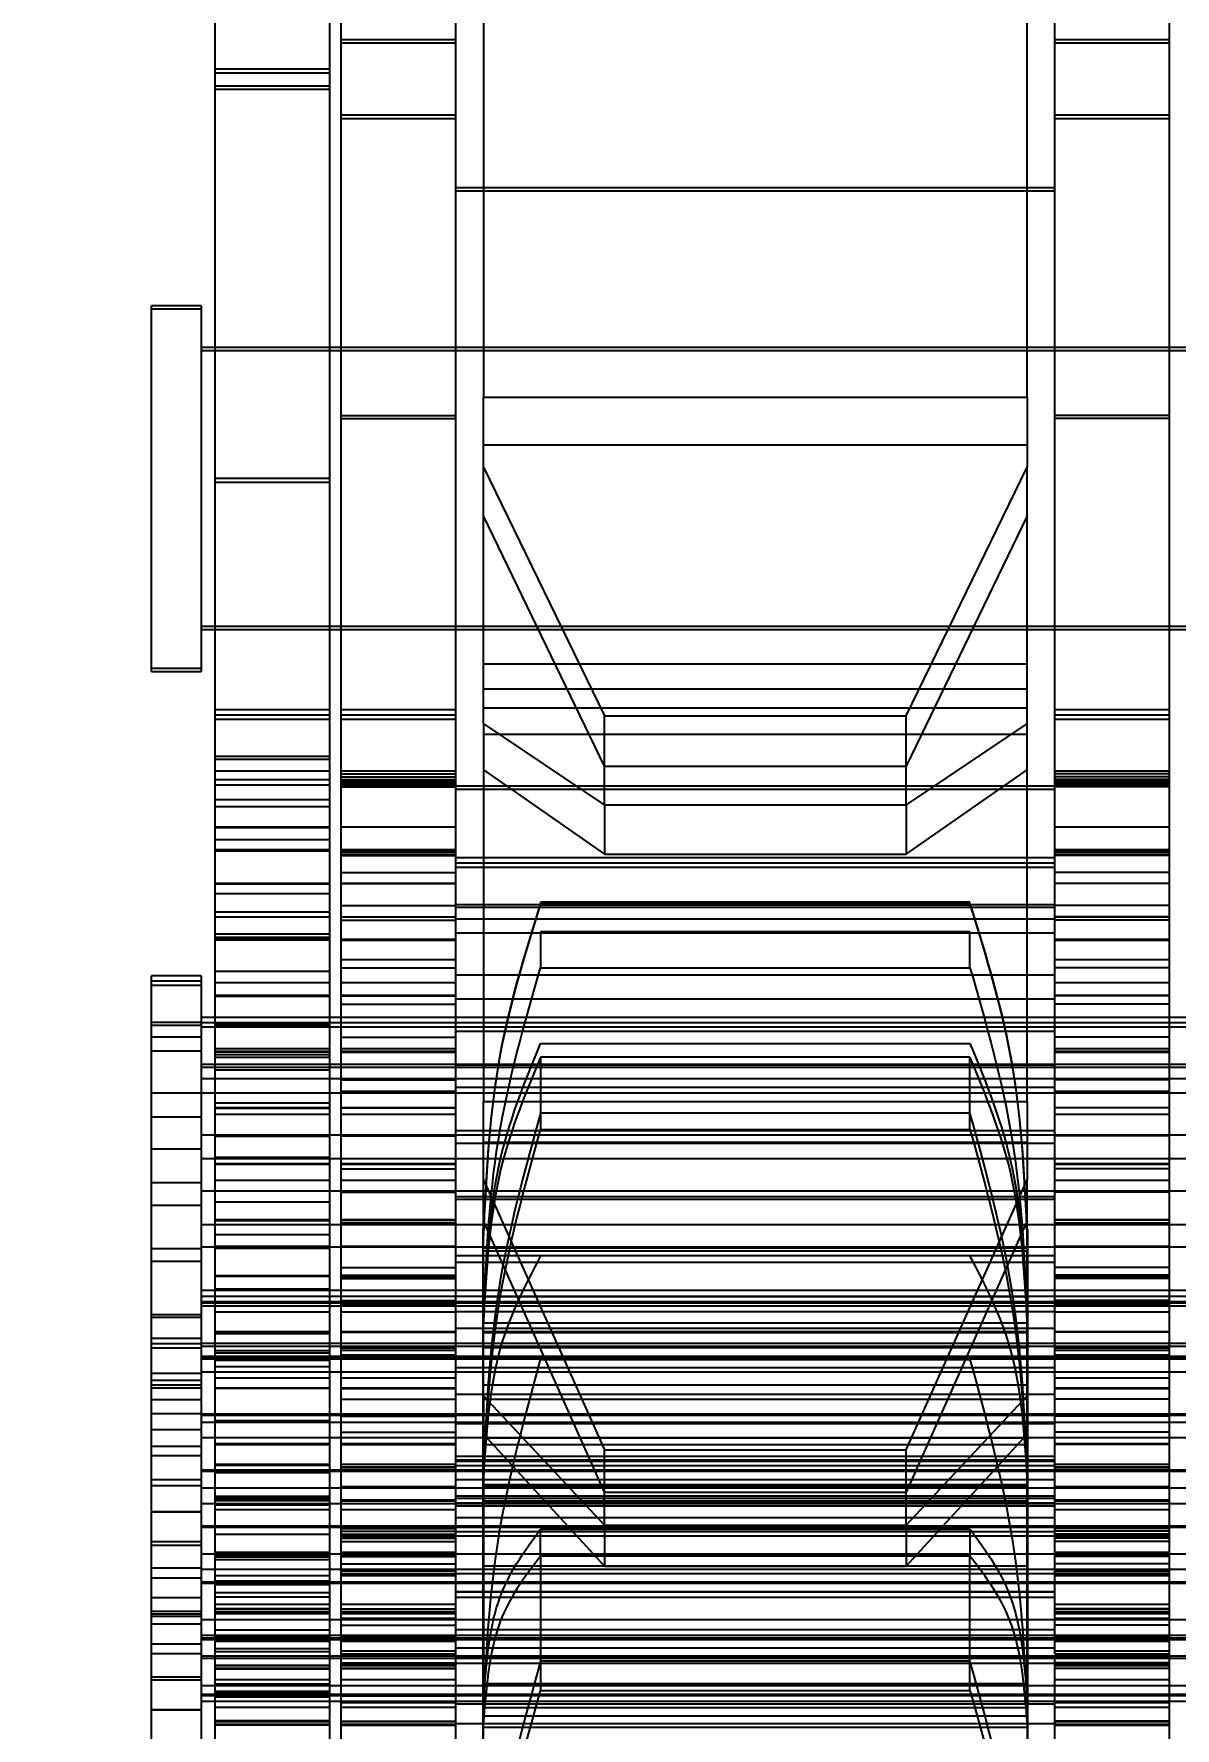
# Model space of a CAD drawing. Header units: metres. Extents: x 0 to 21025, y 0 to 14850.
# Drawn here: x 8842.59 to 8857.71, y 13126.12 to 13148.56 of the extents above; entities that cross this region are included whole.
import ezdxf

# ---------------------------------------------------------------- set-up
doc = ezdxf.new("R2010")
doc.units = ezdxf.units.M
doc.header["$LTSCALE"] = 25
doc.linetypes.add('HIDDEN2', pattern=[4.7625, 3.175, -1.5875])
doc.layers.add('18_COTAS', color=7, linetype='Continuous')
doc.layers.add('ST1', color=7, linetype='HIDDEN2')
doc.styles.add('ROMANS', font='ROMANS.SHX')
doc.dimstyles.new('25___1-25', dxfattribs={"dimscale": 25, "dimtxt": 2.5, "dimasz": 2, "dimexe": 1.5, "dimexo": 1, "dimgap": 0.5, "dimtad": 1, "dimzin": 12, "dimtxsty": 'ROMANS', "dimcen": 0, "dimclrd": 256, "dimclre": 256, "dimclrt": 3, "dimazin": 3, "dimtfac": 1, "dimtmove": 0, "dimatfit": 0, "dimfxl": 1, "dimlwd": -1, "dimlwe": -1, "dimarcsym": 0})

# ---------------------------------------------------------------- blocks, each defined once
blk = doc.blocks.new('*D14')
at = {"layer": '18_COTAS', "transparency": 16777216}
for p, q in [((8767.149, 13416.484), (9534.934, 13416.484)), ((9497.434, 11742.681), (9497.434, 13366.484)), ((8955.399, 11692.681), (9534.934, 11692.681))]:
    blk.add_line(p, q, dxfattribs=at)
for points in [[(9489.1, 13366.484), (9505.767, 13366.484), (9497.434, 13416.484)], [(9489.1, 11742.681), (9505.767, 11742.681), (9497.434, 11692.681)]]:
    blk.add_solid(points, dxfattribs=at)
at = {"layer": 'Defpoints', "color": 0, "transparency": 16777216}
for p in [(8742.149, 13416.484), (9497.434, 13416.484), (8930.399, 11692.681)]:
    blk.add_point(p, dxfattribs=at)
at = {"layer": '18_COTAS', "color": 3, "transparency": 16777216, "insert": (9447.731, 12554.582), "char_height": 62.5, "attachment_point": 5, "rotation": 90, "style": 'ROMANS'}
blk.add_mtext('1723,8', dxfattribs=at)

msp = doc.modelspace()

# ---------------------------------------------------------------- linework, layer by layer
at = {"layer": 'ST1'}
for p, q in [((8844.992, 13148.044), (8844.992, 13159.276)), ((8846.512, 13148.044), (8846.512, 13159.276)), ((8846.664, 13147.436), (8846.664, 13154.52)), ((8848.184, 13147.436), (8848.184, 13154.52)), ((8856.114, 13147.436), (8856.114, 13154.52)), ((8857.634, 13147.436), (8857.634, 13154.52)), ((8848.549, 13149.782), (8848.549, 13143.748)), ((8855.749, 13143.748), (8855.749, 13149.782)), ((8848.184, 13148.48), (8846.664, 13148.48)), ((8848.184, 13148.435), (8846.664, 13148.435)), ((8857.634, 13148.48), (8856.114, 13148.48)), ((8857.634, 13148.435), (8856.114, 13148.435)), ((8844.992, 13148.096), (8846.512, 13148.096)), ((8844.992, 13148.044), (8846.512, 13148.044)), ((8844.992, 13142.623), (8844.992, 13148.044)), ((8844.992, 13147.87), (8846.512, 13147.87)), ((8846.512, 13142.623), (8846.512, 13148.044)), ((8844.992, 13147.827), (8846.512, 13147.827)), ((8846.664, 13136.821), (8846.664, 13147.487)), ((8846.664, 13147.487), (8848.184, 13147.487)), ((8846.664, 13147.436), (8848.184, 13147.436)), ((8848.184, 13136.821), (8848.184, 13147.487)), ((8856.114, 13147.487), (8857.634, 13147.487)), ((8856.114, 13136.821), (8856.114, 13147.436)), ((8856.114, 13147.436), (8857.634, 13147.436)), ((8857.634, 13136.821), (8857.634, 13147.436)), ((8856.114, 13146.52), (8848.184, 13146.52)), ((8856.114, 13146.475), (8848.184, 13146.475)), ((8844.149, 13144.913), (8844.149, 13144.958)), ((8844.807, 13144.958), (8844.149, 13144.958)), ((8844.807, 13144.958), (8844.807, 13144.913)), ((8844.149, 13144.562), (8844.149, 13144.913)), ((8844.807, 13144.913), (8844.149, 13144.913)), ((8844.807, 13144.913), (8844.807, 13144.562)), ((8844.149, 13140.116), (8844.149, 13144.562)), ((8844.807, 13144.562), (8844.807, 13140.116)), ((8859.306, 13144.405), (8844.807, 13144.405)), ((8859.306, 13144.36), (8844.807, 13144.36)), ((8846.512, 13144.405), (8844.992, 13144.405)), ((8846.512, 13144.36), (8844.992, 13144.36)), ((8848.184, 13144.405), (8846.664, 13144.405)), ((8848.184, 13144.36), (8846.664, 13144.36)), ((8856.114, 13144.405), (8848.184, 13144.405)), ((8856.114, 13144.36), (8848.184, 13144.36)), ((8857.634, 13144.405), (8856.114, 13144.405)), ((8857.634, 13144.36), (8856.114, 13144.36)), ((8848.549, 13143.748), (8855.749, 13143.748)), ((8848.549, 13142.819), (8848.549, 13143.748)), ((8855.749, 13143.748), (8855.749, 13142.819)), ((8846.664, 13143.506), (8848.184, 13143.506)), ((8846.664, 13143.465), (8848.184, 13143.465)), ((8857.634, 13143.506), (8856.114, 13143.506)), ((8857.634, 13143.465), (8856.114, 13143.465)), ((8848.549, 13143.114), (8855.749, 13143.114)), ((8848.549, 13142.819), (8850.149, 13139.526)), ((8848.549, 13139.426), (8848.549, 13142.819)), ((8854.149, 13139.526), (8855.749, 13142.819)), ((8855.749, 13139.426), (8855.749, 13142.819)), ((8844.992, 13142.673), (8846.512, 13142.673)), ((8844.992, 13142.623), (8846.512, 13142.623)), ((8844.992, 13136.595), (8844.992, 13142.623)), ((8846.512, 13136.595), (8846.512, 13142.623)), ((8850.149, 13138.863), (8848.549, 13142.177)), ((8855.749, 13142.177), (8854.149, 13138.863)), ((8844.807, 13140.715), (8859.306, 13140.715)), ((8844.992, 13140.715), (8846.512, 13140.715)), ((8846.664, 13140.715), (8848.184, 13140.715)), ((8848.184, 13140.715), (8856.114, 13140.715)), ((8856.114, 13140.715), (8857.634, 13140.715)), ((8844.807, 13140.67), (8859.306, 13140.67)), ((8844.992, 13140.67), (8846.512, 13140.67)), ((8846.664, 13140.67), (8848.184, 13140.67)), ((8848.184, 13140.67), (8856.114, 13140.67)), ((8856.114, 13140.67), (8857.634, 13140.67)), ((8844.149, 13140.161), (8844.807, 13140.161)), ((8844.149, 13140.116), (8844.807, 13140.116)), ((8855.749, 13140.211), (8848.549, 13140.211)), ((8848.549, 13139.884), (8855.749, 13139.884)), ((8846.512, 13139.606), (8844.992, 13139.606)), ((8848.184, 13139.606), (8846.664, 13139.606)), ((8855.749, 13139.63), (8848.549, 13139.63)), ((8857.634, 13139.606), (8856.114, 13139.606)), ((8846.512, 13139.537), (8844.992, 13139.537)), ((8846.512, 13139.48), (8844.992, 13139.48)), ((8848.184, 13139.537), (8846.664, 13139.537)), ((8848.184, 13139.48), (8846.664, 13139.48)), ((8850.149, 13138.348), (8848.549, 13139.426)), ((8848.549, 13139.426), (8848.549, 13134.423)), ((8850.149, 13138.348), (8850.149, 13139.526)), ((8850.149, 13139.526), (8854.149, 13139.526)), ((8854.149, 13138.348), (8854.149, 13139.526)), ((8855.749, 13139.426), (8854.149, 13138.348)), ((8855.749, 13134.423), (8855.749, 13139.426)), ((8857.634, 13139.537), (8856.114, 13139.537)), ((8857.634, 13139.48), (8856.114, 13139.48)), ((8848.549, 13139.285), (8855.749, 13139.285)), ((8846.512, 13138.987), (8844.992, 13138.987)), ((8846.512, 13138.948), (8844.992, 13138.948)), ((8846.512, 13138.794), (8844.992, 13138.794)), ((8844.992, 13138.683), (8846.512, 13138.683)), ((8848.184, 13138.794), (8846.664, 13138.794)), ((8846.664, 13138.759), (8848.184, 13138.759)), ((8846.664, 13138.722), (8848.184, 13138.722)), ((8846.664, 13138.683), (8848.184, 13138.683)), ((8846.664, 13138.665), (8848.184, 13138.665)), ((8848.549, 13138.814), (8850.149, 13137.696)), ((8850.149, 13138.863), (8854.149, 13138.863)), ((8854.149, 13137.696), (8855.749, 13138.814)), ((8857.634, 13138.794), (8856.114, 13138.794)), ((8857.634, 13138.759), (8856.114, 13138.759)), ((8857.634, 13138.722), (8856.114, 13138.722)), ((8857.634, 13138.683), (8856.114, 13138.683)), ((8857.634, 13138.665), (8856.114, 13138.665)), ((8846.512, 13138.608), (8844.992, 13138.608)), ((8846.664, 13138.651), (8848.184, 13138.651)), ((8846.664, 13138.631), (8848.184, 13138.631)), ((8848.184, 13138.608), (8846.664, 13138.608)), ((8846.664, 13138.588), (8848.184, 13138.588)), ((8848.184, 13138.6), (8856.114, 13138.6)), ((8848.184, 13138.555), (8856.114, 13138.555)), ((8857.634, 13138.651), (8856.114, 13138.651)), ((8857.634, 13138.631), (8856.114, 13138.631)), ((8857.634, 13138.608), (8856.114, 13138.608)), ((8857.634, 13138.588), (8856.114, 13138.588)), ((8844.992, 13138.419), (8846.512, 13138.419)), ((8844.992, 13138.327), (8846.512, 13138.327)), ((8850.149, 13138.348), (8854.149, 13138.348)), ((8850.149, 13138.348), (8850.149, 13137.696)), ((8854.149, 13138.348), (8854.149, 13137.696)), ((8846.512, 13138.052), (8844.992, 13138.052)), ((8844.992, 13138.048), (8846.512, 13138.048)), ((8848.184, 13138.052), (8846.664, 13138.052)), ((8857.634, 13138.052), (8856.114, 13138.052)), ((8844.992, 13137.89), (8846.512, 13137.89)), ((8844.992, 13137.759), (8846.512, 13137.759)), ((8846.664, 13137.759), (8848.184, 13137.759)), ((8856.114, 13137.759), (8857.634, 13137.759)), ((8846.512, 13137.736), (8844.992, 13137.736)), ((8848.184, 13137.736), (8846.664, 13137.736)), ((8846.664, 13137.725), (8848.184, 13137.725)), ((8846.664, 13137.696), (8848.184, 13137.696)), ((8846.664, 13137.677), (8848.184, 13137.677)), ((8856.114, 13137.646), (8848.184, 13137.646)), ((8856.114, 13137.577), (8848.184, 13137.577)), ((8850.149, 13137.696), (8854.149, 13137.696)), ((8857.634, 13137.736), (8856.114, 13137.736)), ((8856.114, 13137.725), (8857.634, 13137.725)), ((8856.114, 13137.696), (8857.634, 13137.696)), ((8857.634, 13137.677), (8856.114, 13137.677)), ((8846.664, 13137.454), (8848.184, 13137.454)), ((8856.114, 13137.52), (8848.184, 13137.52)), ((8857.634, 13137.454), (8856.114, 13137.454)), ((8846.512, 13137.309), (8844.992, 13137.309)), ((8844.992, 13137.302), (8846.512, 13137.302)), ((8844.992, 13137.173), (8846.512, 13137.173)), ((8848.184, 13137.309), (8846.664, 13137.309)), ((8846.664, 13137.306), (8848.184, 13137.306)), ((8857.634, 13137.309), (8856.114, 13137.309)), ((8857.634, 13137.306), (8856.114, 13137.306)), ((8844.992, 13136.934), (8846.512, 13136.934)), ((8846.512, 13136.863), (8844.992, 13136.863)), ((8846.664, 13137.018), (8848.184, 13137.018)), ((8846.664, 13136.867), (8848.184, 13136.867)), ((8848.184, 13136.863), (8846.664, 13136.863)), ((8856.114, 13137.027), (8848.184, 13137.027)), ((8856.114, 13136.988), (8848.184, 13136.988)), ((8849.305, 13137.061), (8849.305, 13137.027)), ((8854.992, 13137.061), (8849.305, 13137.061)), ((8854.992, 13137.047), (8849.305, 13137.047)), ((8849.305, 13137.027), (8854.992, 13137.027)), ((8854.992, 13137.027), (8854.992, 13137.061)), ((8857.634, 13137.018), (8856.114, 13137.018)), ((8857.634, 13136.867), (8856.114, 13136.867)), ((8857.634, 13136.863), (8856.114, 13136.863)), ((8844.992, 13127.137), (8844.992, 13136.64)), ((8844.992, 13136.64), (8846.512, 13136.64)), ((8846.512, 13127.137), (8846.512, 13136.64)), ((8846.664, 13136.821), (8848.184, 13136.821)), ((8846.664, 13132.078), (8846.664, 13136.821)), ((8856.114, 13136.834), (8848.184, 13136.834)), ((8848.184, 13132.078), (8848.184, 13136.821)), ((8856.114, 13136.648), (8848.184, 13136.648)), ((8849.305, 13136.669), (8849.305, 13136.193)), ((8854.992, 13136.669), (8849.305, 13136.669)), ((8854.992, 13136.193), (8854.992, 13136.669)), ((8857.634, 13136.821), (8856.114, 13136.821)), ((8856.114, 13132.078), (8856.114, 13136.821)), ((8857.634, 13132.078), (8857.634, 13136.821)), ((8844.992, 13136.595), (8846.512, 13136.595)), ((8844.992, 13136.582), (8846.512, 13136.582)), ((8846.512, 13136.567), (8844.992, 13136.567)), ((8844.992, 13136.563), (8846.512, 13136.563)), ((8848.184, 13136.567), (8846.664, 13136.567)), ((8846.664, 13136.559), (8848.184, 13136.559)), ((8857.634, 13136.567), (8856.114, 13136.567)), ((8856.114, 13136.559), (8857.634, 13136.559)), ((8846.664, 13136.301), (8848.184, 13136.301)), ((8846.664, 13136.192), (8848.184, 13136.192)), ((8849.305, 13136.193), (8854.992, 13136.193)), ((8856.114, 13136.301), (8857.634, 13136.301)), ((8857.634, 13136.192), (8856.114, 13136.192)), ((8844.149, 13135.958), (8844.149, 13136.085)), ((8844.807, 13136.085), (8844.149, 13136.085)), ((8844.807, 13136.015), (8844.149, 13136.015)), ((8844.807, 13136.085), (8844.807, 13135.958)), ((8844.992, 13136.146), (8846.512, 13136.146)), ((8846.512, 13135.991), (8844.992, 13135.991)), ((8848.184, 13135.991), (8846.664, 13135.991)), ((8856.114, 13136.092), (8848.184, 13136.092)), ((8857.634, 13135.991), (8856.114, 13135.991)), ((8844.149, 13135.427), (8844.149, 13135.958)), ((8844.807, 13135.958), (8844.149, 13135.958)), ((8844.807, 13135.958), (8844.807, 13135.427)), ((8846.512, 13135.824), (8844.992, 13135.824)), ((8844.992, 13135.817), (8846.512, 13135.817)), ((8848.184, 13135.824), (8846.664, 13135.824)), ((8846.664, 13135.821), (8848.184, 13135.821)), ((8856.114, 13135.776), (8848.184, 13135.776)), ((8857.634, 13135.824), (8856.114, 13135.824)), ((8857.634, 13135.821), (8856.114, 13135.821)), ((8859.306, 13135.531), (8844.807, 13135.531)), ((8846.512, 13135.531), (8844.992, 13135.531)), ((8846.664, 13135.71), (8848.184, 13135.71)), ((8848.184, 13135.531), (8846.664, 13135.531)), ((8856.114, 13135.531), (8848.184, 13135.531)), ((8857.634, 13135.71), (8856.114, 13135.71)), ((8857.634, 13135.531), (8856.114, 13135.531)), ((8844.807, 13135.465), (8844.149, 13135.465)), ((8844.149, 13134.506), (8844.149, 13135.427)), ((8844.807, 13135.427), (8844.149, 13135.427)), ((8859.306, 13135.462), (8844.807, 13135.462)), ((8844.807, 13135.427), (8844.807, 13134.506)), ((8859.306, 13135.405), (8844.807, 13135.405)), ((8846.512, 13135.462), (8844.992, 13135.462)), ((8844.992, 13135.449), (8846.512, 13135.449)), ((8844.992, 13135.429), (8846.512, 13135.429)), ((8846.512, 13135.405), (8844.992, 13135.405)), ((8848.184, 13135.462), (8846.664, 13135.462)), ((8848.184, 13135.405), (8846.664, 13135.405)), ((8856.114, 13135.462), (8848.184, 13135.462)), ((8856.114, 13135.405), (8848.184, 13135.405)), ((8856.114, 13135.349), (8848.184, 13135.349)), ((8857.634, 13135.462), (8856.114, 13135.462)), ((8857.634, 13135.405), (8856.114, 13135.405)), ((8844.807, 13135.273), (8844.149, 13135.273)), ((8844.807, 13135.086), (8844.149, 13135.086)), ((8846.512, 13135.119), (8844.992, 13135.119)), ((8846.512, 13135.082), (8844.992, 13135.082)), ((8844.992, 13135.078), (8846.512, 13135.078)), ((8846.664, 13135.274), (8848.184, 13135.274)), ((8848.184, 13135.119), (8846.664, 13135.119)), ((8848.184, 13135.082), (8846.664, 13135.082)), ((8846.664, 13135.074), (8848.184, 13135.074)), ((8849.305, 13135.188), (8854.992, 13135.188)), ((8857.634, 13135.274), (8856.114, 13135.274)), ((8857.634, 13135.119), (8856.114, 13135.119)), ((8857.634, 13135.082), (8856.114, 13135.082)), ((8856.114, 13135.074), (8857.634, 13135.074)), ((8859.306, 13134.912), (8844.807, 13134.912)), ((8859.306, 13134.873), (8844.807, 13134.873)), ((8844.992, 13135.041), (8846.512, 13135.041)), ((8844.992, 13135.007), (8846.512, 13135.007)), ((8846.512, 13134.912), (8844.992, 13134.912)), ((8846.512, 13134.873), (8844.992, 13134.873)), ((8848.184, 13134.912), (8846.664, 13134.912)), ((8848.184, 13134.873), (8846.664, 13134.873)), ((8856.114, 13134.912), (8848.184, 13134.912)), ((8856.114, 13134.903), (8848.184, 13134.903)), ((8856.114, 13134.873), (8848.184, 13134.873)), ((8849.305, 13135.009), (8849.305, 13134.052)), ((8854.992, 13135.009), (8849.305, 13135.009)), ((8854.992, 13134.052), (8854.992, 13135.009)), ((8857.634, 13134.912), (8856.114, 13134.912)), ((8857.634, 13134.873), (8856.114, 13134.873)), ((8859.306, 13134.719), (8844.807, 13134.719)), ((8844.992, 13134.838), (8846.512, 13134.838)), ((8846.512, 13134.719), (8844.992, 13134.719)), ((8848.184, 13134.719), (8846.664, 13134.719)), ((8846.664, 13134.707), (8848.184, 13134.707)), ((8856.114, 13134.719), (8848.184, 13134.719)), ((8857.634, 13134.719), (8856.114, 13134.719)), ((8857.634, 13134.707), (8856.114, 13134.707)), ((8844.807, 13134.53), (8844.149, 13134.53)), ((8844.149, 13130.63), (8844.149, 13134.506)), ((8859.306, 13134.533), (8844.807, 13134.533)), ((8844.807, 13134.506), (8844.807, 13130.63)), ((8846.512, 13134.533), (8844.992, 13134.533)), ((8844.992, 13134.402), (8846.512, 13134.402)), ((8846.664, 13134.557), (8848.184, 13134.557)), ((8848.184, 13134.533), (8846.664, 13134.533)), ((8856.114, 13134.607), (8848.184, 13134.607)), ((8856.114, 13134.533), (8848.184, 13134.533)), ((8848.549, 13134.423), (8855.749, 13134.423)), ((8848.549, 13133.385), (8848.549, 13134.423)), ((8855.749, 13134.423), (8855.749, 13133.385)), ((8856.114, 13134.557), (8857.634, 13134.557)), ((8857.634, 13134.533), (8856.114, 13134.533)), ((8844.807, 13134.214), (8844.149, 13134.214)), ((8846.512, 13134.339), (8844.992, 13134.339)), ((8844.992, 13134.332), (8846.512, 13134.332)), ((8846.512, 13134.247), (8844.992, 13134.247)), ((8848.184, 13134.339), (8846.664, 13134.339)), ((8846.664, 13134.336), (8848.184, 13134.336)), ((8848.184, 13134.247), (8846.664, 13134.247)), ((8854.992, 13134.268), (8849.305, 13134.268)), ((8857.634, 13134.339), (8856.114, 13134.339)), ((8857.634, 13134.336), (8856.114, 13134.336)), ((8857.634, 13134.247), (8856.114, 13134.247)), ((8859.306, 13133.977), (8844.807, 13133.977)), ((8846.512, 13133.977), (8844.992, 13133.977)), ((8844.992, 13133.964), (8846.512, 13133.964)), ((8848.184, 13133.977), (8846.664, 13133.977)), ((8846.664, 13133.966), (8848.184, 13133.966)), ((8856.114, 13134.031), (8848.184, 13134.031)), ((8856.114, 13133.977), (8848.184, 13133.977)), ((8849.305, 13134.052), (8854.992, 13134.052)), ((8857.634, 13133.977), (8856.114, 13133.977)), ((8857.634, 13133.966), (8856.114, 13133.966)), ((8844.807, 13133.788), (8844.149, 13133.788)), ((8856.114, 13133.864), (8848.184, 13133.864)), ((8848.549, 13133.883), (8855.749, 13133.883)), ((8859.306, 13133.661), (8844.807, 13133.661)), ((8844.992, 13133.685), (8846.512, 13133.685)), ((8846.512, 13133.661), (8844.992, 13133.661)), ((8846.512, 13133.597), (8844.992, 13133.597)), ((8844.992, 13133.593), (8846.512, 13133.593)), ((8848.184, 13133.661), (8846.664, 13133.661)), ((8848.184, 13133.597), (8846.664, 13133.597)), ((8846.664, 13133.589), (8848.184, 13133.589)), ((8846.664, 13133.53), (8848.184, 13133.53)), ((8856.114, 13133.661), (8848.184, 13133.661)), ((8857.634, 13133.661), (8856.114, 13133.661)), ((8857.634, 13133.597), (8856.114, 13133.597)), ((8856.114, 13133.589), (8857.634, 13133.589)), ((8857.634, 13133.53), (8856.114, 13133.53)), ((8844.807, 13133.342), (8844.149, 13133.342)), ((8846.512, 13133.375), (8844.992, 13133.375)), ((8848.184, 13133.375), (8846.664, 13133.375)), ((8848.549, 13133.385), (8850.149, 13129.807)), ((8848.549, 13130.524), (8848.549, 13133.385)), ((8854.149, 13129.807), (8855.749, 13133.385)), ((8855.749, 13130.524), (8855.749, 13133.385)), ((8857.634, 13133.375), (8856.114, 13133.375)), ((8859.306, 13133.234), (8844.807, 13133.234)), ((8846.512, 13133.234), (8844.992, 13133.234)), ((8844.992, 13133.094), (8846.512, 13133.094)), ((8848.184, 13133.234), (8846.664, 13133.234)), ((8846.664, 13133.222), (8848.184, 13133.222)), ((8856.114, 13133.234), (8848.184, 13133.234)), ((8856.114, 13133.159), (8848.184, 13133.159)), ((8856.114, 13133.122), (8848.184, 13133.122)), ((8857.634, 13133.234), (8856.114, 13133.234)), ((8857.634, 13133.222), (8856.114, 13133.222)), ((8844.807, 13133.045), (8844.149, 13133.045)), ((8846.512, 13132.854), (8844.992, 13132.854)), ((8844.992, 13132.847), (8846.512, 13132.847)), ((8848.184, 13132.854), (8846.664, 13132.854)), ((8846.664, 13132.851), (8848.184, 13132.851)), ((8850.149, 13129.246), (8848.549, 13132.839)), ((8855.749, 13132.839), (8854.149, 13129.246)), ((8857.634, 13132.854), (8856.114, 13132.854)), ((8857.634, 13132.851), (8856.114, 13132.851)), ((8859.306, 13132.788), (8844.807, 13132.788)), ((8846.512, 13132.788), (8844.992, 13132.788)), ((8844.992, 13132.658), (8846.512, 13132.658)), ((8846.664, 13132.813), (8848.184, 13132.813)), ((8848.184, 13132.788), (8846.664, 13132.788)), ((8856.114, 13132.788), (8848.184, 13132.788)), ((8848.544, 13132.564), (8848.544, 13132.729)), ((8848.544, 13132.61), (8848.544, 13132.484)), ((8855.754, 13132.729), (8855.754, 13132.564)), ((8855.754, 13132.484), (8855.754, 13132.61)), ((8856.114, 13132.813), (8857.634, 13132.813)), ((8857.634, 13132.788), (8856.114, 13132.788)), ((8844.807, 13132.47), (8844.149, 13132.47)), ((8859.306, 13132.492), (8844.807, 13132.492)), ((8846.512, 13132.503), (8844.992, 13132.503)), ((8846.512, 13132.492), (8844.992, 13132.492)), ((8844.992, 13132.479), (8846.512, 13132.479)), ((8848.184, 13132.503), (8846.664, 13132.503)), ((8848.184, 13132.492), (8846.664, 13132.492)), ((8856.114, 13132.492), (8848.184, 13132.492)), ((8856.114, 13132.379), (8848.184, 13132.379)), ((8848.544, 13132.598), (8848.544, 13132.479)), ((8848.544, 13132.479), (8848.544, 13132.598)), ((8848.544, 13132.437), (8848.544, 13132.564)), ((8855.754, 13132.484), (8848.544, 13132.484)), ((8855.754, 13132.479), (8848.544, 13132.479)), ((8855.754, 13132.437), (8848.544, 13132.437)), ((8848.544, 13131.499), (8848.544, 13132.437)), ((8854.992, 13132.376), (8849.305, 13132.376)), ((8855.754, 13132.479), (8855.754, 13132.598)), ((8855.754, 13132.598), (8855.754, 13132.479)), ((8855.754, 13132.564), (8855.754, 13132.437)), ((8855.754, 13132.437), (8855.754, 13131.464)), ((8857.634, 13132.503), (8856.114, 13132.503)), ((8857.634, 13132.492), (8856.114, 13132.492)), ((8844.807, 13132.303), (8844.149, 13132.303)), ((8846.664, 13132.222), (8848.184, 13132.222)), ((8856.114, 13132.287), (8848.184, 13132.287)), ((8857.634, 13132.222), (8856.114, 13132.222)), ((8846.512, 13132.112), (8844.992, 13132.112)), ((8844.992, 13132.108), (8846.512, 13132.108)), ((8844.992, 13131.941), (8846.512, 13131.941)), ((8846.664, 13132.121), (8848.184, 13132.121)), ((8848.184, 13132.112), (8846.664, 13132.112)), ((8846.664, 13132.104), (8848.184, 13132.104)), ((8846.664, 13132.078), (8848.184, 13132.078)), ((8846.664, 13127.108), (8846.664, 13132.078)), ((8848.184, 13127.108), (8848.184, 13132.078)), ((8857.634, 13132.121), (8856.114, 13132.121)), ((8857.634, 13132.112), (8856.114, 13132.112)), ((8856.114, 13132.104), (8857.634, 13132.104)), ((8857.634, 13132.078), (8856.114, 13132.078)), ((8856.114, 13127.108), (8856.114, 13132.078)), ((8857.634, 13127.108), (8857.634, 13132.078)), ((8859.306, 13131.916), (8844.807, 13131.916)), ((8844.807, 13131.841), (8859.306, 13131.841)), ((8844.807, 13131.772), (8859.306, 13131.772)), ((8859.306, 13131.749), (8844.807, 13131.749)), ((8844.807, 13131.715), (8859.306, 13131.715)), ((8846.512, 13131.916), (8844.992, 13131.916)), ((8844.992, 13131.841), (8846.512, 13131.841)), ((8844.992, 13131.772), (8846.512, 13131.772)), ((8846.512, 13131.749), (8844.992, 13131.749)), ((8844.992, 13131.715), (8846.512, 13131.715)), ((8848.184, 13131.916), (8846.664, 13131.916)), ((8846.664, 13131.841), (8848.184, 13131.841)), ((8846.664, 13131.786), (8848.184, 13131.786)), ((8846.664, 13131.772), (8848.184, 13131.772)), ((8848.184, 13131.749), (8846.664, 13131.749)), ((8846.664, 13131.737), (8848.184, 13131.737)), ((8846.664, 13131.715), (8848.184, 13131.715)), ((8856.114, 13131.916), (8848.184, 13131.916)), ((8848.184, 13131.841), (8856.114, 13131.841)), ((8848.184, 13131.772), (8856.114, 13131.772)), ((8856.114, 13131.749), (8848.184, 13131.749)), ((8848.184, 13131.715), (8856.114, 13131.715)), ((8855.749, 13131.833), (8848.549, 13131.833)), ((8857.634, 13131.916), (8856.114, 13131.916)), ((8856.114, 13131.841), (8857.634, 13131.841)), ((8857.634, 13131.786), (8856.114, 13131.786)), ((8856.114, 13131.772), (8857.634, 13131.772)), ((8857.634, 13131.749), (8856.114, 13131.749)), ((8857.634, 13131.737), (8856.114, 13131.737)), ((8856.114, 13131.715), (8857.634, 13131.715)), ((8844.807, 13131.598), (8844.149, 13131.598)), ((8844.807, 13131.56), (8844.149, 13131.56)), ((8846.512, 13131.631), (8844.992, 13131.631)), ((8848.184, 13131.631), (8846.664, 13131.631)), ((8856.114, 13131.637), (8848.184, 13131.637)), ((8848.544, 13131.37), (8848.544, 13131.499)), ((8848.544, 13131.499), (8848.544, 13131.37)), ((8855.754, 13131.487), (8848.544, 13131.487)), ((8855.754, 13131.499), (8855.754, 13131.37)), ((8855.754, 13131.37), (8855.754, 13131.499)), ((8857.634, 13131.631), (8856.114, 13131.631)), ((8844.149, 13131.288), (8844.807, 13131.288)), ((8846.512, 13131.369), (8844.992, 13131.369)), ((8844.992, 13131.362), (8846.512, 13131.362)), ((8844.992, 13131.35), (8846.512, 13131.35)), ((8848.184, 13131.369), (8846.664, 13131.369)), ((8846.664, 13131.366), (8848.184, 13131.366)), ((8856.114, 13131.415), (8848.184, 13131.415)), ((8848.544, 13129.256), (8848.544, 13131.464)), ((8855.754, 13131.37), (8848.544, 13131.37)), ((8855.754, 13131.356), (8848.544, 13131.356)), ((8855.749, 13131.361), (8848.549, 13131.361)), ((8855.754, 13131.464), (8855.754, 13129.256)), ((8857.634, 13131.369), (8856.114, 13131.369)), ((8857.634, 13131.366), (8856.114, 13131.366)), ((8844.149, 13131.218), (8844.807, 13131.218)), ((8844.149, 13131.161), (8844.807, 13131.161)), ((8844.807, 13131.222), (8859.306, 13131.222)), ((8844.807, 13131.183), (8859.306, 13131.183)), ((8859.306, 13131.044), (8844.807, 13131.044)), ((8844.807, 13131.029), (8859.306, 13131.029)), ((8844.992, 13131.222), (8846.512, 13131.222)), ((8844.992, 13131.183), (8846.512, 13131.183)), ((8844.992, 13131.124), (8846.512, 13131.124)), ((8844.992, 13131.094), (8846.512, 13131.094)), ((8846.512, 13131.044), (8844.992, 13131.044)), ((8844.992, 13131.029), (8846.512, 13131.029)), ((8846.664, 13131.222), (8848.184, 13131.222)), ((8846.664, 13131.183), (8848.184, 13131.183)), ((8848.184, 13131.153), (8846.664, 13131.153)), ((8848.184, 13131.122), (8846.664, 13131.122)), ((8846.664, 13131.068), (8848.184, 13131.068)), ((8848.184, 13131.044), (8846.664, 13131.044)), ((8846.664, 13131.029), (8848.184, 13131.029)), ((8848.184, 13131.222), (8856.114, 13131.222)), ((8848.184, 13131.183), (8856.114, 13131.183)), ((8856.114, 13131.044), (8848.184, 13131.044)), ((8848.184, 13131.029), (8856.114, 13131.029)), ((8848.549, 13131.165), (8855.749, 13131.165)), ((8856.114, 13131.222), (8857.634, 13131.222)), ((8856.114, 13131.183), (8857.634, 13131.183)), ((8857.634, 13131.153), (8856.114, 13131.153)), ((8857.634, 13131.122), (8856.114, 13131.122)), ((8856.114, 13131.068), (8857.634, 13131.068)), ((8857.634, 13131.044), (8856.114, 13131.044)), ((8856.114, 13131.029), (8857.634, 13131.029)), ((8844.807, 13130.818), (8844.149, 13130.818)), ((8859.306, 13131.007), (8844.807, 13131.007)), ((8844.807, 13130.843), (8859.306, 13130.843)), ((8846.512, 13131.007), (8844.992, 13131.007)), ((8844.992, 13130.994), (8846.512, 13130.994)), ((8844.992, 13130.914), (8846.512, 13130.914)), ((8844.992, 13130.843), (8846.512, 13130.843)), ((8848.184, 13131.007), (8846.664, 13131.007)), ((8846.664, 13130.843), (8848.184, 13130.843)), ((8856.114, 13131.007), (8848.184, 13131.007)), ((8856.114, 13130.894), (8848.184, 13130.894)), ((8848.184, 13130.843), (8856.114, 13130.843)), ((8849.305, 13131.004), (8854.992, 13131.004)), ((8857.634, 13131.007), (8856.114, 13131.007)), ((8856.114, 13130.843), (8857.634, 13130.843)), ((8844.807, 13130.726), (8844.149, 13130.726)), ((8844.149, 13130.668), (8844.807, 13130.668)), ((8844.149, 13129.853), (8844.149, 13130.63)), ((8844.149, 13130.63), (8844.807, 13130.63)), ((8844.807, 13130.63), (8844.807, 13129.853)), ((8846.512, 13130.759), (8844.992, 13130.759)), ((8846.512, 13130.627), (8844.992, 13130.627)), ((8844.992, 13130.623), (8846.512, 13130.623)), ((8848.184, 13130.759), (8846.664, 13130.759)), ((8848.184, 13130.627), (8846.664, 13130.627)), ((8846.664, 13130.619), (8848.184, 13130.619)), ((8848.549, 13130.667), (8855.749, 13130.667)), ((8857.634, 13130.759), (8856.114, 13130.759)), ((8857.634, 13130.627), (8856.114, 13130.627)), ((8856.114, 13130.619), (8857.634, 13130.619)), ((8844.149, 13130.476), (8844.807, 13130.476)), ((8846.664, 13130.478), (8848.184, 13130.478)), ((8856.114, 13130.543), (8848.184, 13130.543)), ((8848.544, 13130.48), (8855.754, 13130.48)), ((8850.149, 13128.813), (8848.549, 13130.524)), ((8848.549, 13130.524), (8848.549, 13126.714)), ((8855.749, 13130.524), (8854.149, 13128.813)), ((8855.749, 13126.714), (8855.749, 13130.524)), ((8857.634, 13130.478), (8856.114, 13130.478)), ((8844.149, 13130.289), (8844.807, 13130.289)), ((8844.807, 13130.287), (8859.306, 13130.287)), ((8859.306, 13130.264), (8844.807, 13130.264)), ((8859.306, 13130.172), (8844.807, 13130.172)), ((8844.992, 13130.287), (8846.512, 13130.287)), ((8846.512, 13130.264), (8844.992, 13130.264)), ((8844.992, 13130.196), (8846.512, 13130.196)), ((8846.512, 13130.172), (8844.992, 13130.172)), ((8846.664, 13130.287), (8848.184, 13130.287)), ((8848.184, 13130.264), (8846.664, 13130.264)), ((8846.664, 13130.252), (8848.184, 13130.252)), ((8848.184, 13130.172), (8846.664, 13130.172)), ((8848.184, 13130.287), (8856.114, 13130.287)), ((8856.114, 13130.264), (8848.184, 13130.264)), ((8856.114, 13130.172), (8848.184, 13130.172)), ((8856.114, 13130.152), (8848.184, 13130.152)), ((8856.114, 13130.287), (8857.634, 13130.287)), ((8857.634, 13130.264), (8856.114, 13130.264)), ((8857.634, 13130.252), (8856.114, 13130.252)), ((8857.634, 13130.172), (8856.114, 13130.172)), ((8844.807, 13130.075), (8844.149, 13130.075)), ((8844.807, 13129.971), (8859.306, 13129.971)), ((8844.992, 13129.971), (8846.512, 13129.971)), ((8846.664, 13130.041), (8848.184, 13130.041)), ((8846.664, 13129.971), (8848.184, 13129.971)), ((8848.184, 13129.971), (8856.114, 13129.971)), ((8848.544, 13129.969), (8855.754, 13129.969)), ((8848.549, 13130.015), (8850.149, 13128.266)), ((8854.149, 13128.266), (8855.749, 13130.015)), ((8857.634, 13130.041), (8856.114, 13130.041)), ((8856.114, 13129.971), (8857.634, 13129.971)), ((8844.149, 13128.991), (8844.149, 13129.853)), ((8844.807, 13129.853), (8844.149, 13129.853)), ((8844.149, 13129.733), (8844.807, 13129.733)), ((8844.807, 13129.853), (8844.807, 13128.991)), ((8846.512, 13129.887), (8844.992, 13129.887)), ((8846.512, 13129.884), (8844.992, 13129.884)), ((8844.992, 13129.877), (8846.512, 13129.877)), ((8848.184, 13129.887), (8846.664, 13129.887)), ((8848.184, 13129.884), (8846.664, 13129.884)), ((8846.664, 13129.881), (8848.184, 13129.881)), ((8848.184, 13129.726), (8856.114, 13129.726)), ((8848.544, 13129.877), (8855.754, 13129.877)), ((8850.149, 13128.813), (8850.149, 13129.807)), ((8850.149, 13129.807), (8854.149, 13129.807)), ((8854.149, 13128.813), (8854.149, 13129.807)), ((8857.634, 13129.887), (8856.114, 13129.887)), ((8857.634, 13129.884), (8856.114, 13129.884)), ((8857.634, 13129.881), (8856.114, 13129.881)), ((8844.807, 13129.544), (8859.306, 13129.544)), ((8859.306, 13129.522), (8844.807, 13129.522)), ((8846.512, 13129.613), (8844.992, 13129.613)), ((8844.992, 13129.605), (8846.512, 13129.605)), ((8844.992, 13129.544), (8846.512, 13129.544)), ((8846.512, 13129.522), (8844.992, 13129.522)), ((8844.992, 13129.509), (8846.512, 13129.509)), ((8848.184, 13129.613), (8846.664, 13129.613)), ((8848.184, 13129.579), (8846.664, 13129.579)), ((8848.184, 13129.55), (8846.664, 13129.55)), ((8846.664, 13129.544), (8848.184, 13129.544)), ((8848.184, 13129.522), (8846.664, 13129.522)), ((8856.114, 13129.671), (8848.184, 13129.671)), ((8848.184, 13129.657), (8856.114, 13129.657)), ((8848.184, 13129.6), (8856.114, 13129.6)), ((8848.184, 13129.544), (8856.114, 13129.544)), ((8856.114, 13129.522), (8848.184, 13129.522)), ((8857.634, 13129.613), (8856.114, 13129.613)), ((8857.634, 13129.579), (8856.114, 13129.579)), ((8857.634, 13129.55), (8856.114, 13129.55)), ((8856.114, 13129.544), (8857.634, 13129.544)), ((8857.634, 13129.522), (8856.114, 13129.522)), ((8844.149, 13129.417), (8844.807, 13129.417)), ((8844.807, 13129.333), (8844.149, 13129.333)), ((8859.306, 13129.3), (8844.807, 13129.3)), ((8846.512, 13129.3), (8844.992, 13129.3)), ((8846.664, 13129.324), (8848.184, 13129.324)), ((8848.184, 13129.3), (8846.664, 13129.3)), ((8856.114, 13129.409), (8848.184, 13129.409)), ((8856.114, 13129.3), (8848.184, 13129.3)), ((8848.544, 13129.419), (8848.544, 13129.323)), ((8848.544, 13129.323), (8848.544, 13129.419)), ((8855.754, 13129.346), (8848.544, 13129.346)), ((8855.754, 13129.323), (8848.544, 13129.323)), ((8848.544, 13129.128), (8848.544, 13129.256)), ((8850.149, 13129.246), (8854.149, 13129.246)), ((8855.754, 13129.323), (8855.754, 13129.419)), ((8855.754, 13129.419), (8855.754, 13129.323)), ((8855.754, 13129.256), (8855.754, 13129.128)), ((8856.114, 13129.324), (8857.634, 13129.324)), ((8857.634, 13129.3), (8856.114, 13129.3)), ((8844.807, 13129.098), (8859.306, 13129.098)), ((8846.512, 13129.19), (8844.992, 13129.19)), ((8844.992, 13129.169), (8846.512, 13129.169)), ((8846.512, 13129.142), (8844.992, 13129.142)), ((8844.992, 13129.138), (8846.512, 13129.138)), ((8844.992, 13129.098), (8846.512, 13129.098)), ((8846.512, 13129.074), (8844.992, 13129.074)), ((8846.512, 13129.014), (8844.992, 13129.014)), ((8848.184, 13129.142), (8846.664, 13129.142)), ((8846.664, 13129.134), (8848.184, 13129.134)), ((8846.664, 13129.098), (8848.184, 13129.098)), ((8848.184, 13129.014), (8846.664, 13129.014)), ((8856.114, 13129.193), (8848.184, 13129.193)), ((8856.114, 13129.162), (8848.184, 13129.162)), ((8848.184, 13129.107), (8856.114, 13129.107)), ((8848.184, 13129.098), (8856.114, 13129.098)), ((8848.184, 13129.068), (8856.114, 13129.068)), ((8855.754, 13129.128), (8848.544, 13129.128)), ((8848.544, 13126.209), (8848.544, 13129.128)), ((8855.754, 13129.128), (8855.754, 13126.176)), ((8857.634, 13129.142), (8856.114, 13129.142)), ((8856.114, 13129.134), (8857.634, 13129.134)), ((8856.114, 13129.098), (8857.634, 13129.098)), ((8857.634, 13129.014), (8856.114, 13129.014)), ((8844.149, 13128.991), (8844.807, 13128.991)), ((8844.149, 13128.109), (8844.149, 13128.981)), ((8844.807, 13128.981), (8844.149, 13128.981)), ((8844.807, 13128.981), (8844.807, 13128.109)), ((8844.807, 13128.802), (8859.306, 13128.802)), ((8844.992, 13128.802), (8846.512, 13128.802)), ((8846.664, 13128.802), (8848.184, 13128.802)), ((8848.184, 13128.914), (8856.114, 13128.914)), ((8848.184, 13128.802), (8856.114, 13128.802)), ((8856.114, 13128.799), (8848.184, 13128.799)), ((8850.149, 13128.813), (8854.149, 13128.813)), ((8850.149, 13128.813), (8850.149, 13128.266)), ((8854.149, 13128.813), (8854.149, 13128.266)), ((8856.114, 13128.802), (8857.634, 13128.802)), ((8844.807, 13128.59), (8844.149, 13128.59)), ((8859.306, 13128.779), (8844.807, 13128.779)), ((8846.512, 13128.779), (8844.992, 13128.779)), ((8844.992, 13128.69), (8846.512, 13128.69)), ((8848.184, 13128.779), (8846.664, 13128.779)), ((8846.664, 13128.767), (8848.184, 13128.767)), ((8846.664, 13128.733), (8848.184, 13128.733)), ((8846.664, 13128.69), (8848.184, 13128.69)), ((8846.664, 13128.672), (8848.184, 13128.672)), ((8846.664, 13128.658), (8848.184, 13128.658)), ((8846.664, 13128.638), (8848.184, 13128.638)), ((8846.664, 13128.595), (8848.184, 13128.595)), ((8856.114, 13128.779), (8848.184, 13128.779)), ((8848.184, 13128.728), (8856.114, 13128.728)), ((8856.114, 13128.667), (8848.184, 13128.667)), ((8849.305, 13128.758), (8854.992, 13128.758)), ((8849.305, 13128.402), (8849.305, 13128.758)), ((8854.992, 13128.758), (8854.992, 13128.402)), ((8857.634, 13128.779), (8856.114, 13128.779)), ((8857.634, 13128.767), (8856.114, 13128.767)), ((8857.634, 13128.733), (8856.114, 13128.733)), ((8857.634, 13128.69), (8856.114, 13128.69)), ((8857.634, 13128.672), (8856.114, 13128.672)), ((8857.634, 13128.658), (8856.114, 13128.658)), ((8857.634, 13128.638), (8856.114, 13128.638)), ((8857.634, 13128.595), (8856.114, 13128.595)), ((8844.149, 13128.545), (8844.807, 13128.545)), ((8859.306, 13128.428), (8844.807, 13128.428)), ((8844.992, 13128.452), (8846.512, 13128.452)), ((8844.992, 13128.443), (8846.512, 13128.443)), ((8846.512, 13128.428), (8844.992, 13128.428)), ((8846.512, 13128.399), (8844.992, 13128.399)), ((8844.992, 13128.392), (8846.512, 13128.392)), ((8844.992, 13128.357), (8846.512, 13128.357)), ((8848.184, 13128.447), (8846.664, 13128.447)), ((8848.184, 13128.428), (8846.664, 13128.428)), ((8848.184, 13128.399), (8846.664, 13128.399)), ((8846.664, 13128.396), (8848.184, 13128.396)), ((8856.114, 13128.428), (8848.184, 13128.428)), ((8849.305, 13128.402), (8849.305, 13126.623)), ((8854.992, 13128.402), (8849.305, 13128.402)), ((8854.992, 13126.623), (8854.992, 13128.402)), ((8857.634, 13128.447), (8856.114, 13128.447)), ((8857.634, 13128.428), (8856.114, 13128.428)), ((8857.634, 13128.399), (8856.114, 13128.399)), ((8857.634, 13128.396), (8856.114, 13128.396)), ((8844.149, 13128.248), (8844.807, 13128.248)), ((8844.807, 13128.226), (8859.306, 13128.226)), ((8844.992, 13128.226), (8846.512, 13128.226)), ((8846.512, 13128.142), (8844.992, 13128.142)), ((8846.664, 13128.297), (8848.184, 13128.297)), ((8846.664, 13128.226), (8848.184, 13128.226)), ((8848.184, 13128.202), (8846.664, 13128.202)), ((8846.664, 13128.172), (8848.184, 13128.172)), ((8846.664, 13128.145), (8848.184, 13128.145)), ((8848.184, 13128.142), (8846.664, 13128.142)), ((8848.184, 13128.226), (8856.114, 13128.226)), ((8848.184, 13128.172), (8856.114, 13128.172)), ((8848.544, 13128.273), (8855.754, 13128.273)), ((8850.149, 13128.266), (8854.149, 13128.266)), ((8857.634, 13128.297), (8856.114, 13128.297)), ((8856.114, 13128.226), (8857.634, 13128.226)), ((8857.634, 13128.202), (8856.114, 13128.202)), ((8857.634, 13128.172), (8856.114, 13128.172)), ((8857.634, 13128.145), (8856.114, 13128.145)), ((8857.634, 13128.142), (8856.114, 13128.142)), ((8844.149, 13127.601), (8844.149, 13128.109)), ((8844.807, 13128.109), (8844.149, 13128.109)), ((8844.807, 13128.109), (8844.807, 13127.601)), ((8844.807, 13128.059), (8859.306, 13128.059)), ((8859.306, 13128.037), (8844.807, 13128.037)), ((8844.992, 13128.072), (8846.512, 13128.072)), ((8844.992, 13128.059), (8846.512, 13128.059)), ((8846.512, 13128.037), (8844.992, 13128.037)), ((8844.992, 13128.024), (8846.512, 13128.024)), ((8844.992, 13127.921), (8846.512, 13127.921)), ((8846.664, 13128.059), (8848.184, 13128.059)), ((8848.184, 13128.037), (8846.664, 13128.037)), ((8848.184, 13128.059), (8856.114, 13128.059)), ((8856.114, 13128.037), (8848.184, 13128.037)), ((8856.114, 13127.927), (8848.184, 13127.927)), ((8856.114, 13127.924), (8848.184, 13127.924)), ((8856.114, 13128.059), (8857.634, 13128.059)), ((8857.634, 13128.037), (8856.114, 13128.037)), ((8844.807, 13127.848), (8844.149, 13127.848)), ((8844.149, 13127.673), (8844.807, 13127.673)), ((8844.992, 13127.861), (8846.512, 13127.861)), ((8844.992, 13127.766), (8846.512, 13127.766)), ((8846.512, 13127.705), (8844.992, 13127.705)), ((8844.992, 13127.697), (8846.512, 13127.697)), ((8846.664, 13127.766), (8848.184, 13127.766)), ((8846.664, 13127.701), (8848.184, 13127.701)), ((8846.664, 13127.697), (8848.184, 13127.697)), ((8848.184, 13127.856), (8856.114, 13127.856)), ((8856.114, 13127.766), (8857.634, 13127.766)), ((8857.634, 13127.701), (8856.114, 13127.701)), ((8856.114, 13127.697), (8857.634, 13127.697)), ((8844.807, 13127.631), (8844.149, 13127.631)), ((8844.149, 13126.68), (8844.149, 13127.601)), ((8844.807, 13127.601), (8844.149, 13127.601)), ((8844.149, 13127.506), (8844.807, 13127.506)), ((8844.807, 13127.601), (8844.807, 13126.68)), ((8859.306, 13127.556), (8844.807, 13127.556)), ((8846.512, 13127.657), (8844.992, 13127.657)), ((8844.992, 13127.653), (8846.512, 13127.653)), ((8844.992, 13127.64), (8846.512, 13127.64)), ((8846.512, 13127.556), (8844.992, 13127.556)), ((8848.184, 13127.657), (8846.664, 13127.657)), ((8846.664, 13127.649), (8848.184, 13127.649)), ((8846.664, 13127.64), (8848.184, 13127.64)), ((8846.664, 13127.58), (8848.184, 13127.58)), ((8848.184, 13127.556), (8846.664, 13127.556)), ((8846.664, 13127.485), (8848.184, 13127.485)), ((8856.114, 13127.556), (8848.184, 13127.556)), ((8857.634, 13127.657), (8856.114, 13127.657)), ((8856.114, 13127.649), (8857.634, 13127.649)), ((8856.114, 13127.64), (8857.634, 13127.64)), ((8856.114, 13127.58), (8857.634, 13127.58)), ((8857.634, 13127.556), (8856.114, 13127.556)), ((8857.634, 13127.485), (8856.114, 13127.485)), ((8844.807, 13127.237), (8844.149, 13127.237)), ((8844.807, 13127.354), (8859.306, 13127.354)), ((8844.807, 13127.317), (8859.306, 13127.317)), ((8859.306, 13127.294), (8844.807, 13127.294)), ((8844.992, 13127.425), (8846.512, 13127.425)), ((8844.992, 13127.354), (8846.512, 13127.354)), ((8846.512, 13127.33), (8844.992, 13127.33)), ((8844.992, 13127.317), (8846.512, 13127.317)), ((8846.512, 13127.294), (8844.992, 13127.294)), ((8846.512, 13127.27), (8844.992, 13127.27)), ((8846.664, 13127.354), (8848.184, 13127.354)), ((8846.664, 13127.33), (8848.184, 13127.33)), ((8846.664, 13127.317), (8848.184, 13127.317)), ((8848.184, 13127.294), (8846.664, 13127.294)), ((8846.664, 13127.282), (8848.184, 13127.282)), ((8848.184, 13127.27), (8846.664, 13127.27)), ((8848.184, 13127.429), (8856.114, 13127.429)), ((8848.184, 13127.354), (8856.114, 13127.354)), ((8848.184, 13127.317), (8856.114, 13127.317)), ((8856.114, 13127.294), (8848.184, 13127.294)), ((8856.114, 13127.354), (8857.634, 13127.354)), ((8857.634, 13127.33), (8856.114, 13127.33)), ((8856.114, 13127.317), (8857.634, 13127.317)), ((8857.634, 13127.294), (8856.114, 13127.294)), ((8857.634, 13127.282), (8856.114, 13127.282)), ((8857.634, 13127.27), (8856.114, 13127.27)), ((8844.807, 13127.105), (8844.149, 13127.105)), ((8859.306, 13127.078), (8844.807, 13127.078)), ((8859.306, 13127.047), (8844.807, 13127.047)), ((8844.992, 13127.176), (8846.512, 13127.176)), ((8844.992, 13127.137), (8846.512, 13127.137)), ((8844.992, 13123.224), (8844.992, 13127.137)), ((8846.512, 13127.078), (8844.992, 13127.078)), ((8846.512, 13127.047), (8844.992, 13127.047)), ((8846.512, 13123.224), (8846.512, 13127.137)), ((8846.664, 13119.282), (8846.664, 13127.147)), ((8846.664, 13127.147), (8848.184, 13127.147)), ((8846.664, 13127.108), (8848.184, 13127.108)), ((8848.184, 13127.078), (8846.664, 13127.078)), ((8846.664, 13127.049), (8848.184, 13127.049)), ((8848.184, 13127.047), (8846.664, 13127.047)), ((8856.114, 13127.182), (8848.184, 13127.182)), ((8848.184, 13119.282), (8848.184, 13127.147)), ((8856.114, 13127.078), (8848.184, 13127.078)), ((8856.114, 13127.054), (8848.184, 13127.054)), ((8856.114, 13127.047), (8848.184, 13127.047)), ((8854.992, 13127.01), (8849.305, 13127.01)), ((8856.114, 13127.147), (8857.634, 13127.147)), ((8856.114, 13127.108), (8857.634, 13127.108)), ((8857.634, 13127.078), (8856.114, 13127.078)), ((8857.634, 13127.049), (8856.114, 13127.049)), ((8856.114, 13119.282), (8856.114, 13127.047)), ((8857.634, 13127.047), (8856.114, 13127.047)), ((8857.634, 13119.282), (8857.634, 13127.108)), ((8844.149, 13126.801), (8844.807, 13126.801)), ((8844.992, 13126.958), (8846.512, 13126.958)), ((8844.992, 13126.954), (8846.512, 13126.954)), ((8846.512, 13126.914), (8844.992, 13126.914)), ((8844.992, 13126.907), (8846.512, 13126.907)), ((8844.992, 13126.768), (8846.512, 13126.768)), ((8846.664, 13126.989), (8848.184, 13126.989)), ((8848.184, 13126.962), (8846.664, 13126.962)), ((8846.664, 13126.954), (8848.184, 13126.954)), ((8848.184, 13126.914), (8846.664, 13126.914)), ((8846.664, 13126.911), (8848.184, 13126.911)), ((8846.664, 13126.768), (8848.184, 13126.768)), ((8848.184, 13126.983), (8856.114, 13126.983)), ((8857.634, 13126.989), (8856.114, 13126.989)), ((8857.634, 13126.962), (8856.114, 13126.962)), ((8856.114, 13126.954), (8857.634, 13126.954)), ((8857.634, 13126.914), (8856.114, 13126.914)), ((8857.634, 13126.911), (8856.114, 13126.911)), ((8856.114, 13126.768), (8857.634, 13126.768)), ((8844.149, 13126.763), (8844.807, 13126.763)), ((8844.149, 13122.804), (8844.149, 13126.68)), ((8859.306, 13126.684), (8844.807, 13126.684)), ((8844.807, 13126.68), (8844.807, 13122.804)), ((8844.807, 13126.574), (8859.306, 13126.574)), ((8859.306, 13126.552), (8844.807, 13126.552)), ((8844.992, 13126.708), (8846.512, 13126.708)), ((8846.512, 13126.684), (8844.992, 13126.684)), ((8844.992, 13126.613), (8846.512, 13126.613)), ((8844.992, 13126.587), (8846.512, 13126.587)), ((8844.992, 13126.574), (8846.512, 13126.574)), ((8846.512, 13126.552), (8844.992, 13126.552)), ((8848.184, 13126.684), (8846.664, 13126.684)), ((8846.664, 13126.574), (8848.184, 13126.574)), ((8846.664, 13126.553), (8848.184, 13126.553)), ((8848.184, 13126.552), (8846.664, 13126.552)), ((8848.184, 13126.687), (8856.114, 13126.687)), ((8856.114, 13126.684), (8848.184, 13126.684)), ((8848.184, 13126.574), (8856.114, 13126.574)), ((8856.114, 13126.552), (8848.184, 13126.552)), ((8848.549, 13126.714), (8855.749, 13126.714)), ((8848.549, 13125.6), (8848.549, 13126.714)), ((8849.305, 13126.623), (8854.992, 13126.623)), ((8855.749, 13126.714), (8855.749, 13125.6)), ((8857.634, 13126.684), (8856.114, 13126.684)), ((8856.114, 13126.574), (8857.634, 13126.574)), ((8857.634, 13126.553), (8856.114, 13126.553)), ((8857.634, 13126.552), (8856.114, 13126.552)), ((8844.807, 13126.365), (8844.149, 13126.365)), ((8844.807, 13126.363), (8844.149, 13126.363)), ((8844.807, 13126.482), (8859.306, 13126.482)), ((8844.992, 13126.539), (8846.512, 13126.539)), ((8844.992, 13126.482), (8846.512, 13126.482)), ((8846.512, 13126.398), (8844.992, 13126.398)), ((8846.664, 13126.482), (8848.184, 13126.482)), ((8848.184, 13126.458), (8846.664, 13126.458)), ((8848.184, 13126.398), (8846.664, 13126.398)), ((8848.184, 13126.482), (8856.114, 13126.482)), ((8856.114, 13126.439), (8848.184, 13126.439)), ((8855.754, 13126.392), (8848.544, 13126.392)), ((8856.114, 13126.482), (8857.634, 13126.482)), ((8857.634, 13126.458), (8856.114, 13126.458)), ((8857.634, 13126.398), (8856.114, 13126.398)), ((8846.512, 13126.22), (8844.992, 13126.22)), ((8844.992, 13126.212), (8846.512, 13126.212)), ((8844.992, 13126.177), (8846.512, 13126.177)), ((8846.512, 13126.172), (8844.992, 13126.172)), ((8844.992, 13126.168), (8846.512, 13126.168)), ((8846.664, 13126.216), (8848.184, 13126.216)), ((8846.664, 13126.212), (8848.184, 13126.212)), ((8848.184, 13126.172), (8846.664, 13126.172)), ((8846.664, 13126.164), (8848.184, 13126.164)), ((8856.114, 13126.182), (8848.184, 13126.182)), ((8848.544, 13126.13), (8848.544, 13126.254)), ((8848.544, 13126.254), (8848.544, 13126.13)), ((8848.544, 13122.073), (8848.544, 13126.176)), ((8855.754, 13126.13), (8848.544, 13126.13)), ((8848.549, 13126.285), (8855.749, 13126.285)), ((8855.754, 13126.254), (8855.754, 13126.13)), ((8855.754, 13126.13), (8855.754, 13126.254)), ((8855.754, 13126.176), (8855.754, 13122.073)), ((8857.634, 13126.216), (8856.114, 13126.216)), ((8856.114, 13126.212), (8857.634, 13126.212)), ((8857.634, 13126.172), (8856.114, 13126.172)), ((8856.114, 13126.164), (8857.634, 13126.164))]:
    msp.add_line(p, q, dxfattribs=at)
for points, knots in [([(8849.305, 13137.047), (8849.089, 13136.355), (8848.657, 13134.974), (8848.581, 13133.397), (8848.544, 13132.61)], [0, 0, 0, 0, 0.500372, 1, 1, 1, 1]), ([(8848.544, 13132.564), (8848.581, 13133.355), (8848.657, 13134.938), (8849.089, 13136.33), (8849.305, 13137.027)], [0, 0, 0, 0, 0.499479, 1, 1, 1, 1]), ([(8855.754, 13132.61), (8855.716, 13133.397), (8855.64, 13134.974), (8855.208, 13136.355), (8854.992, 13137.047)], [0, 0, 0, 0, 0.499427, 1, 1, 1, 1]), ([(8854.992, 13137.027), (8855.208, 13136.33), (8855.64, 13134.938), (8855.716, 13133.355), (8855.754, 13132.564)], [0, 0, 0, 0, 0.500514, 1, 1, 1, 1]), ([(8848.544, 13131.499), (8848.581, 13132.313), (8848.657, 13133.945), (8849.089, 13135.443), (8849.305, 13136.193)], [0, 0, 0, 0, 0.499098, 1, 1, 1, 1]), ([(8854.992, 13136.193), (8855.208, 13135.444), (8855.64, 13133.946), (8855.716, 13132.315), (8855.754, 13131.499)], [0, 0, 0, 0, 0.5001333, 1, 1, 1, 1]), ([(8848.544, 13131.597), (8848.581, 13132.267), (8848.657, 13133.611), (8849.089, 13134.662), (8849.305, 13135.188)], [0, 0, 0, 0, 0.499464, 1, 1, 1, 1]), ([(8854.992, 13135.188), (8855.208, 13134.662), (8855.64, 13133.611), (8855.716, 13132.267), (8855.754, 13131.597)], [0, 0, 0, 0, 0.500529, 1, 1, 1, 1]), ([(8849.305, 13135.009), (8849.089, 13134.492), (8848.657, 13133.458), (8848.581, 13132.129), (8848.544, 13131.464)], [0, 0, 0, 0, 0.500133, 1, 1, 1, 1]), ([(8855.754, 13131.464), (8855.716, 13132.128), (8855.641, 13133.457), (8855.208, 13134.491), (8854.992, 13135.009)], [0, 0, 0, 0, 0.499098, 1, 1, 1, 1]), ([(8849.305, 13134.268), (8849.089, 13133.487), (8848.657, 13131.925), (8848.581, 13130.291), (8848.544, 13129.475)], [0, 0, 0, 0, 0.500513, 1, 1, 1, 1]), ([(8855.754, 13129.475), (8855.716, 13130.291), (8855.64, 13131.925), (8855.208, 13133.487), (8854.992, 13134.268)], [0, 0, 0, 0, 0.49948, 1, 1, 1, 1]), ([(8848.544, 13129.256), (8848.581, 13130.071), (8848.657, 13131.703), (8849.089, 13133.269), (8849.305, 13134.052)], [0, 0, 0, 0, 0.499419, 1, 1, 1, 1]), ([(8854.992, 13134.052), (8855.208, 13133.269), (8855.64, 13131.704), (8855.716, 13130.072), (8855.754, 13129.256)], [0, 0, 0, 0, 0.500261, 1, 1, 1, 1]), ([(8849.305, 13132.376), (8849.089, 13131.965), (8848.657, 13131.145), (8848.581, 13129.994), (8848.544, 13129.419)], [0, 0, 0, 0, 0.500514, 1, 1, 1, 1]), ([(8855.754, 13129.419), (8855.716, 13129.994), (8855.64, 13131.145), (8855.208, 13131.965), (8854.992, 13132.376)], [0, 0, 0, 0, 0.499479, 1, 1, 1, 1]), ([(8848.544, 13126.254), (8848.581, 13127.045), (8848.657, 13128.631), (8849.089, 13130.212), (8849.305, 13131.004)], [0, 0, 0, 0, 0.499427, 1, 1, 1, 1]), ([(8854.992, 13131.004), (8855.208, 13130.213), (8855.64, 13128.631), (8855.716, 13127.046), (8855.754, 13126.254)], [0, 0, 0, 0, 0.500372, 1, 1, 1, 1]), ([(8848.544, 13126.471), (8848.581, 13126.941), (8848.657, 13127.882), (8849.089, 13128.466), (8849.305, 13128.758)], [0, 0, 0, 0, 0.499124, 1, 1, 1, 1]), ([(8854.992, 13128.758), (8855.208, 13128.466), (8855.64, 13127.883), (8855.716, 13126.942), (8855.754, 13126.471)], [0, 0, 0, 0, 0.5001515, 1, 1, 1, 1]), ([(8849.305, 13128.402), (8849.089, 13128.12), (8848.657, 13127.558), (8848.581, 13126.637), (8848.544, 13126.176)], [0, 0, 0, 0, 0.5002609, 1, 1, 1, 1]), ([(8855.754, 13126.176), (8855.716, 13126.637), (8855.64, 13127.558), (8855.208, 13128.12), (8854.992, 13128.402)], [0, 0, 0, 0, 0.499419, 1, 1, 1, 1]), ([(8849.305, 13127.01), (8849.089, 13126.232), (8848.657, 13124.678), (8848.581, 13123.184), (8848.544, 13122.438)], [0, 0, 0, 0, 0.500534, 1, 1, 1, 1]), ([(8855.754, 13122.438), (8855.716, 13123.184), (8855.64, 13124.678), (8855.208, 13126.232), (8854.992, 13127.01)], [0, 0, 0, 0, 0.499459, 1, 1, 1, 1]), ([(8848.544, 13122.073), (8848.581, 13122.813), (8848.657, 13124.297), (8849.089, 13125.847), (8849.305, 13126.623)], [0, 0, 0, 0, 0.499098, 1, 1, 1, 1]), ([(8854.992, 13126.623), (8855.208, 13125.848), (8855.64, 13124.299), (8855.716, 13122.814), (8855.754, 13122.073)], [0, 0, 0, 0, 0.500133, 1, 1, 1, 1])]:
    msp.add_open_spline(points, degree=3, knots=knots, dxfattribs=at)

# ---------------------------------------------------------------- dimensions: what is measured, and where the dimension line sits
at = {"layer": '18_COTAS'}
dim = msp.add_linear_dim(base=(9497.434, 13416.484), p1=(8930.399, 11692.681), p2=(8742.149, 13416.484), angle=90, dimstyle='25___1-25', dxfattribs=at)
dim.commit()
dim.dimension.update_dxf_attribs({"geometry": '*D14', "text_midpoint": (9447.731, 12554.582)})

doc.saveas('drawing.dxf')
